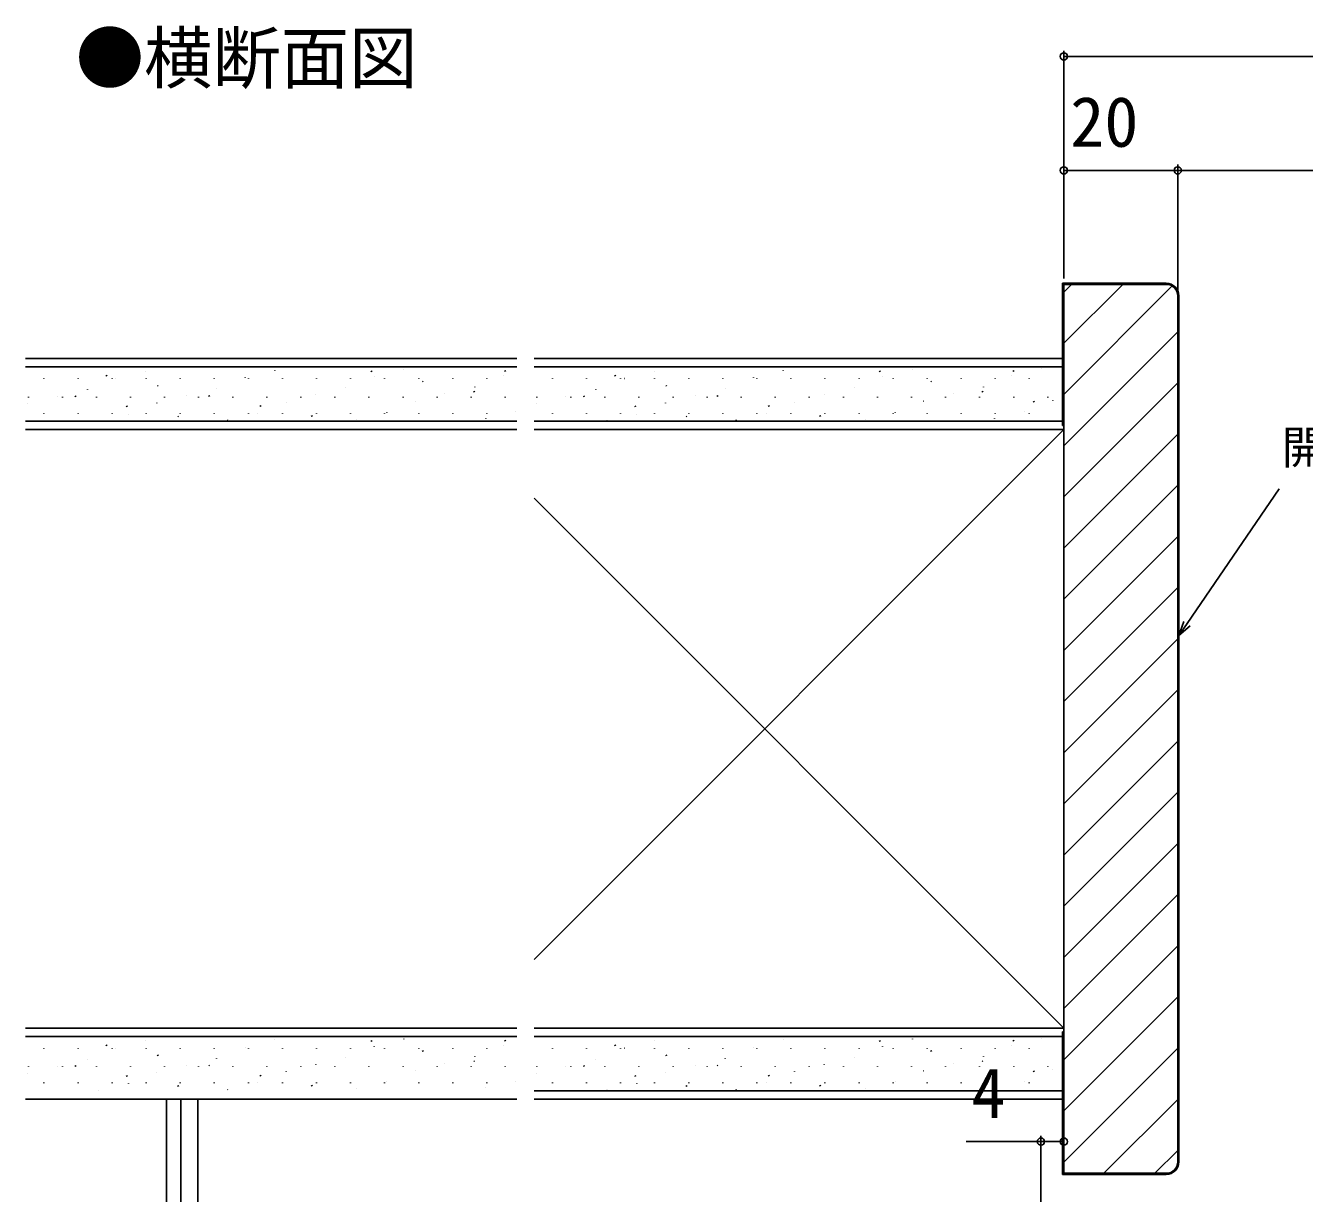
# Model space of a CAD drawing. Units: millimetres, scale not verified. Extents: x -525 to 525, y -784 to 780.
# Drawn here: x -122.5 to 102, y 261 to 465.9 of the extents above; entities that cross this region are included whole.
import ezdxf
from ezdxf.enums import TextEntityAlignment as Align

# ---------------------------------------------------------------- set-up
doc = ezdxf.new("R2010")
doc.units = ezdxf.units.MM
doc.header["$LTSCALE"] = 4
for name, color, linetype in [('0-2_USER1', 3, 'Continuous'), ('0-4_YKK_12', 2, 'Continuous'), ('0-5_YKK_13', 4, 'Continuous'), ('0-7_YKK_D', 6, 'Continuous'), ('0-9_YSS_K', 3, 'Continuous'), ('0-A_YSS_KE', 3, 'Continuous')]:
    doc.layers.add(name, color=color, linetype=linetype)
doc.styles.add('ＭＳ ゴシック', font='')
doc.styles.get('ＭＳ ゴシック').set_extended_font_data('MS Gothic')

msp = doc.modelspace()

# ---------------------------------------------------------------- linework, layer by layer
at = {"layer": '0-4_YKK_12'}
msp.add_line((-95.274, 277.49), (-95.274, 217.99), dxfattribs=at)
at = {"layer": '0-5_YKK_13'}
for p, q in [((-97.774, 216.79), (-97.774, 277.49)), ((-92.274, 216.79), (-92.274, 277.49))]:
    msp.add_line(p, q, dxfattribs=at)
at = {"layer": '0-7_YKK_D'}
for p, q in [((59.726, 421.49), (59.726, 461.49)), ((331.726, 460.49), (59.726, 460.49)), ((59.726, 421.49), (59.726, 441.49)), ((59.726, 440.49), (79.726, 440.49)), ((79.726, 419.49), (79.726, 441.49)), ((79.726, 419.49), (79.726, 441.49)), ((311.726, 440.49), (79.726, 440.49)), ((55.726, 251.994), (55.726, 271.047)), ((59.726, 265.49), (59.726, 271.047))]:
    msp.add_line(p, q, dxfattribs=at)
for points in [[(79.926, 358.847), (81.365, 360.952), (97.551, 384.626)], [(81.929, 360.567), (79.926, 358.847), (80.801, 361.338)], [(59.726, 270.047), (55.726, 270.047), (42.608, 270.047)]]:
    msp.add_lwpolyline(points, dxfattribs=at)
for centre in [(59.726, 460.49), (59.726, 440.49), (79.726, 440.49), (79.726, 440.49), (55.726, 270.047), (59.726, 270.047)]:
    msp.add_circle(centre, 0.637, dxfattribs=at)
at = {"layer": '0-9_YSS_K'}
for p, q in [((59.726, 419.117), (61.099, 420.49)), ((59.726, 410.137), (70.079, 420.49)), ((59.726, 401.157), (78.767, 420.198)), ((59.726, 392.176), (79.726, 412.176)), ((59.726, 407.49), (59.726, 394.99)), ((-122.543, 405.99), (-36.274, 405.99)), ((-108.268, 404.363), (-108.378, 404.53)), ((-101.462, 405.243), (-101.469, 405.262)), ((-78.789, 405.396), (-78.796, 405.415)), ((-61.758, 405.124), (-61.868, 405.291)), ((-61.34, 404.257), (-61.347, 404.276)), ((-56.116, 405.549), (-56.122, 405.568)), ((-38.667, 404.411), (-38.673, 404.43)), ((-38.299, 405.196), (-38.409, 405.363)), ((-33.274, 405.99), (59.726, 405.99)), ((-18.999, 404.363), (-19.11, 404.53)), ((-12.194, 405.243), (-12.2, 405.262)), ((10.48, 405.396), (10.473, 405.415)), ((27.511, 405.124), (27.4, 405.291)), ((27.929, 404.257), (27.922, 404.276)), ((33.153, 405.549), (33.146, 405.568)), ((50.602, 404.411), (50.595, 404.43)), ((50.97, 405.196), (50.86, 405.363)), ((55.826, 405.703), (55.82, 405.722)), ((-119.309, 403.881), (-119.309, 403.981)), ((-113.329, 403.881), (-113.329, 403.981)), ((-111.677, 401.999), (-111.684, 402.018)), ((-107.349, 403.881), (-107.349, 403.981)), ((-106.687, 403.951), (-106.693, 403.97)), ((-101.369, 403.881), (-101.369, 403.981)), ((-99.262, 402.594), (-99.372, 402.761)), ((-95.389, 403.881), (-95.389, 403.981)), ((-89.409, 403.881), (-89.409, 403.981)), ((-89.004, 402.152), (-89.011, 402.171)), ((-84.013, 404.104), (-84.02, 404.123)), ((-83.429, 403.881), (-83.429, 403.981)), ((-77.449, 403.881), (-77.449, 403.981)), ((-71.469, 403.881), (-71.469, 403.981)), ((-66.331, 402.306), (-66.337, 402.324)), ((-65.489, 403.881), (-65.489, 403.981)), ((-59.509, 403.881), (-59.509, 403.981)), ((-53.529, 403.881), (-53.529, 403.981)), ((-52.752, 403.355), (-52.862, 403.522)), ((-47.549, 403.881), (-47.549, 403.981)), ((-43.657, 402.459), (-43.664, 402.478)), ((-41.569, 403.881), (-41.569, 403.981)), ((-30.04, 403.881), (-30.04, 403.981)), ((-24.06, 403.881), (-24.06, 403.981)), ((-22.409, 401.999), (-22.415, 402.018)), ((-18.08, 403.881), (-18.08, 403.981)), ((-17.418, 403.951), (-17.425, 403.97)), ((-12.1, 403.881), (-12.1, 403.981)), ((-9.993, 402.594), (-10.103, 402.761)), ((-6.12, 403.881), (-6.12, 403.981)), ((-0.14, 403.881), (-0.14, 403.981)), ((0.265, 402.152), (0.258, 402.171)), ((5.255, 404.104), (5.249, 404.123)), ((5.84, 403.881), (5.84, 403.981)), ((11.82, 403.881), (11.82, 403.981)), ((17.8, 403.881), (17.8, 403.981)), ((22.938, 402.306), (22.931, 402.324)), ((23.78, 403.881), (23.78, 403.981)), ((29.76, 403.881), (29.76, 403.981)), ((35.74, 403.881), (35.74, 403.981)), ((36.517, 403.355), (36.407, 403.522)), ((41.72, 403.881), (41.72, 403.981)), ((45.611, 402.459), (45.605, 402.478)), ((47.7, 403.881), (47.7, 403.981)), ((53.68, 403.881), (53.68, 403.981)), ((59.66, 403.881), (59.66, 403.981)), ((59.726, 383.196), (79.726, 403.196)), ((-122.059, 400.651), (-122.059, 400.751)), ((-116.935, 400.801), (-116.942, 400.82)), ((-116.079, 400.651), (-116.079, 400.751)), ((-113.714, 400.754), (-113.825, 400.92)), ((-110.099, 400.651), (-110.099, 400.751)), ((-104.119, 400.651), (-104.119, 400.751)), ((-99.486, 399.662), (-99.493, 399.681)), ((-98.139, 400.651), (-98.139, 400.751)), ((-94.262, 400.954), (-94.269, 400.973)), ((-92.159, 400.651), (-92.159, 400.751)), ((-90.255, 400.826), (-90.366, 400.992)), ((-86.179, 400.651), (-86.179, 400.751)), ((-80.199, 400.651), (-80.199, 400.751)), ((-76.813, 399.816), (-76.82, 399.835)), ((-74.219, 400.651), (-74.219, 400.751)), ((-71.589, 401.108), (-71.595, 401.127)), ((-68.239, 400.651), (-68.239, 400.751)), ((-62.259, 400.651), (-62.259, 400.751)), ((-56.279, 400.651), (-56.279, 400.751)), ((-54.14, 399.969), (-54.146, 399.988)), ((-50.299, 400.651), (-50.299, 400.751)), ((-48.915, 401.261), (-48.922, 401.28)), ((-44.319, 400.651), (-44.319, 400.751)), ((-43.745, 401.587), (-43.856, 401.753)), ((-38.339, 400.651), (-38.339, 400.751)), ((-32.79, 400.651), (-32.79, 400.751)), ((-27.666, 400.801), (-27.673, 400.82)), ((-26.81, 400.651), (-26.81, 400.751)), ((-24.446, 400.754), (-24.556, 400.92)), ((-20.83, 400.651), (-20.83, 400.751)), ((-14.85, 400.651), (-14.85, 400.751)), ((-10.218, 399.662), (-10.224, 399.681)), ((-8.87, 400.651), (-8.87, 400.751)), ((-4.993, 400.954), (-5, 400.973)), ((-2.89, 400.651), (-2.89, 400.751)), ((-0.986, 400.826), (-1.097, 400.992)), ((3.09, 400.651), (3.09, 400.751)), ((9.07, 400.651), (9.07, 400.751)), ((12.456, 399.816), (12.449, 399.835)), ((15.05, 400.651), (15.05, 400.751)), ((17.68, 401.108), (17.674, 401.127)), ((21.03, 400.651), (21.03, 400.751)), ((27.01, 400.651), (27.01, 400.751)), ((32.99, 400.651), (32.99, 400.751)), ((35.129, 399.969), (35.122, 399.988)), ((38.97, 400.651), (38.97, 400.751)), ((40.354, 401.261), (40.347, 401.28)), ((44.95, 400.651), (44.95, 400.751)), ((45.524, 401.587), (45.413, 401.753)), ((50.93, 400.651), (50.93, 400.751)), ((54.53, 399.818), (54.42, 399.984)), ((56.91, 400.651), (56.91, 400.751)), ((57.802, 400.122), (57.796, 400.141)), ((-122.16, 399.509), (-122.166, 399.528)), ((-119.309, 397.801), (-119.309, 397.901)), ((-113.329, 397.801), (-113.329, 397.901)), ((-107.349, 397.801), (-107.349, 397.901)), ((-104.708, 398.985), (-104.818, 399.152)), ((-104.477, 397.711), (-104.484, 397.729)), ((-101.369, 397.801), (-101.369, 397.901)), ((-95.389, 397.801), (-95.389, 397.901)), ((-89.409, 397.801), (-89.409, 397.901)), ((-83.429, 397.801), (-83.429, 397.901)), ((-81.804, 397.864), (-81.81, 397.883)), ((-81.249, 399.057), (-81.359, 399.223)), ((-77.449, 397.801), (-77.449, 397.901)), ((-72.242, 397.288), (-72.353, 397.455)), ((-71.469, 397.801), (-71.469, 397.901)), ((-65.489, 397.801), (-65.489, 397.901)), ((-59.509, 397.801), (-59.509, 397.901)), ((-59.13, 398.017), (-59.137, 398.036)), ((-53.529, 397.801), (-53.529, 397.901)), ((-47.549, 397.801), (-47.549, 397.901)), ((-41.569, 397.801), (-41.569, 397.901)), ((-36.457, 398.17), (-36.464, 398.189)), ((-32.891, 399.509), (-32.898, 399.528)), ((-30.04, 397.801), (-30.04, 397.901)), ((-24.06, 397.801), (-24.06, 397.901)), ((-18.08, 397.801), (-18.08, 397.901)), ((-15.439, 398.985), (-15.55, 399.152)), ((-15.208, 397.711), (-15.215, 397.729)), ((-12.1, 397.801), (-12.1, 397.901)), ((-6.12, 397.801), (-6.12, 397.901)), ((-0.14, 397.801), (-0.14, 397.901)), ((5.84, 397.801), (5.84, 397.901)), ((7.465, 397.864), (7.458, 397.883)), ((8.02, 399.057), (7.91, 399.223)), ((11.82, 397.801), (11.82, 397.901)), ((17.026, 397.288), (16.916, 397.455)), ((17.8, 397.801), (17.8, 397.901)), ((23.78, 397.801), (23.78, 397.901)), ((29.76, 397.801), (29.76, 397.901)), ((30.138, 398.017), (30.132, 398.036)), ((35.74, 397.801), (35.74, 397.901)), ((41.72, 397.801), (41.72, 397.901)), ((47.7, 397.801), (47.7, 397.901)), ((52.812, 398.17), (52.805, 398.189)), ((53.68, 397.801), (53.68, 397.901)), ((59.593, 398.337), (59.593, 398.137)), ((-36.274, 396.49), (-122.543, 396.49)), ((-109.735, 396.513), (-109.741, 396.532)), ((-95.702, 397.216), (-95.812, 397.383)), ((-87.061, 396.666), (-87.068, 396.685)), ((-64.388, 396.819), (-64.395, 396.838)), ((-41.715, 396.973), (-41.721, 396.992)), ((59.726, 396.49), (-33.274, 396.49)), ((-20.466, 396.513), (-20.473, 396.532)), ((-6.433, 397.216), (-6.543, 397.383)), ((2.207, 396.666), (2.201, 396.685)), ((24.881, 396.819), (24.874, 396.838)), ((47.554, 396.973), (47.547, 396.992)), ((59.726, 394.99), (-33.274, 301.99)), ((59.726, 374.216), (79.726, 394.216)), ((59.726, 365.236), (79.726, 385.236)), ((-33.274, 382.99), (59.726, 289.99)), ((59.726, 356.255), (79.726, 376.255)), ((59.726, 347.275), (79.726, 367.275)), ((59.726, 338.295), (79.726, 358.295)), ((59.726, 329.315), (79.726, 349.315)), ((59.726, 320.334), (79.726, 340.334)), ((59.726, 311.354), (79.726, 331.354)), ((59.726, 302.374), (79.726, 322.374)), ((59.726, 293.394), (79.726, 313.394)), ((59.726, 284.413), (79.726, 304.413)), ((59.726, 275.433), (79.726, 295.433)), ((59.726, 289.99), (59.726, 277.49)), ((-122.543, 288.49), (-36.274, 288.49)), ((-101.462, 287.743), (-101.469, 287.762)), ((-78.789, 287.896), (-78.796, 287.915)), ((-61.758, 287.624), (-61.868, 287.791)), ((-56.116, 288.049), (-56.122, 288.068)), ((-38.299, 287.696), (-38.409, 287.863)), ((-33.274, 288.49), (59.726, 288.49)), ((-12.194, 287.743), (-12.2, 287.762)), ((10.48, 287.896), (10.473, 287.915)), ((27.511, 287.624), (27.4, 287.791)), ((33.153, 288.049), (33.146, 288.068)), ((50.97, 287.696), (50.86, 287.863)), ((55.826, 288.203), (55.82, 288.222)), ((-119.309, 286.381), (-119.309, 286.481)), ((-113.329, 286.381), (-113.329, 286.481)), ((-108.268, 286.863), (-108.378, 287.03)), ((-107.349, 286.381), (-107.349, 286.481)), ((-106.687, 286.451), (-106.693, 286.47)), ((-101.369, 286.381), (-101.369, 286.481)), ((-99.262, 285.094), (-99.372, 285.261)), ((-95.389, 286.381), (-95.389, 286.481)), ((-89.409, 286.381), (-89.409, 286.481)), ((-84.013, 286.604), (-84.02, 286.623)), ((-83.429, 286.381), (-83.429, 286.481)), ((-77.449, 286.381), (-77.449, 286.481)), ((-71.469, 286.381), (-71.469, 286.481)), ((-65.489, 286.381), (-65.489, 286.481)), ((-61.34, 286.757), (-61.347, 286.776)), ((-59.509, 286.381), (-59.509, 286.481)), ((-53.529, 286.381), (-53.529, 286.481)), ((-52.752, 285.855), (-52.862, 286.022)), ((-47.549, 286.381), (-47.549, 286.481)), ((-41.569, 286.381), (-41.569, 286.481)), ((-38.667, 286.911), (-38.673, 286.93)), ((-30.04, 286.381), (-30.04, 286.481)), ((-24.06, 286.381), (-24.06, 286.481)), ((-18.999, 286.863), (-19.11, 287.03)), ((-18.08, 286.381), (-18.08, 286.481)), ((-17.418, 286.451), (-17.425, 286.47)), ((-12.1, 286.381), (-12.1, 286.481)), ((-9.993, 285.094), (-10.103, 285.261)), ((-6.12, 286.381), (-6.12, 286.481)), ((-0.14, 286.381), (-0.14, 286.481)), ((5.255, 286.604), (5.249, 286.623)), ((5.84, 286.381), (5.84, 286.481)), ((11.82, 286.381), (11.82, 286.481)), ((17.8, 286.381), (17.8, 286.481)), ((23.78, 286.381), (23.78, 286.481)), ((27.929, 286.757), (27.922, 286.776)), ((29.76, 286.381), (29.76, 286.481)), ((35.74, 286.381), (35.74, 286.481)), ((36.517, 285.855), (36.407, 286.022)), ((41.72, 286.381), (41.72, 286.481)), ((47.7, 286.381), (47.7, 286.481)), ((50.602, 286.911), (50.595, 286.93)), ((53.68, 286.381), (53.68, 286.481)), ((59.66, 286.381), (59.66, 286.481)), ((59.726, 266.453), (79.726, 286.453)), ((-122.059, 283.151), (-122.059, 283.251)), ((-116.935, 283.301), (-116.942, 283.32)), ((-116.079, 283.151), (-116.079, 283.251)), ((-113.714, 283.254), (-113.825, 283.42)), ((-111.677, 284.499), (-111.684, 284.518)), ((-110.099, 283.151), (-110.099, 283.251)), ((-104.119, 283.151), (-104.119, 283.251)), ((-98.139, 283.151), (-98.139, 283.251)), ((-94.262, 283.454), (-94.269, 283.473)), ((-92.159, 283.151), (-92.159, 283.251)), ((-90.255, 283.326), (-90.366, 283.492)), ((-89.004, 284.652), (-89.011, 284.671)), ((-86.179, 283.151), (-86.179, 283.251)), ((-80.199, 283.151), (-80.199, 283.251)), ((-74.219, 283.151), (-74.219, 283.251)), ((-71.589, 283.608), (-71.595, 283.627)), ((-68.239, 283.151), (-68.239, 283.251)), ((-66.331, 284.806), (-66.337, 284.824)), ((-62.259, 283.151), (-62.259, 283.251)), ((-56.279, 283.151), (-56.279, 283.251)), ((-50.299, 283.151), (-50.299, 283.251)), ((-48.915, 283.761), (-48.922, 283.78)), ((-44.319, 283.151), (-44.319, 283.251)), ((-43.745, 284.087), (-43.856, 284.253)), ((-43.657, 284.959), (-43.664, 284.978)), ((-38.339, 283.151), (-38.339, 283.251)), ((-32.79, 283.151), (-32.79, 283.251)), ((-27.666, 283.301), (-27.673, 283.32)), ((-26.81, 283.151), (-26.81, 283.251)), ((-24.446, 283.254), (-24.556, 283.42)), ((-22.409, 284.499), (-22.415, 284.518)), ((-20.83, 283.151), (-20.83, 283.251)), ((-14.85, 283.151), (-14.85, 283.251)), ((-8.87, 283.151), (-8.87, 283.251)), ((-4.993, 283.454), (-5, 283.473)), ((-2.89, 283.151), (-2.89, 283.251)), ((-0.986, 283.326), (-1.097, 283.492)), ((0.265, 284.652), (0.258, 284.671)), ((3.09, 283.151), (3.09, 283.251)), ((9.07, 283.151), (9.07, 283.251)), ((15.05, 283.151), (15.05, 283.251)), ((17.68, 283.608), (17.674, 283.627)), ((21.03, 283.151), (21.03, 283.251)), ((22.938, 284.806), (22.931, 284.824)), ((27.01, 283.151), (27.01, 283.251)), ((32.99, 283.151), (32.99, 283.251)), ((38.97, 283.151), (38.97, 283.251)), ((40.354, 283.761), (40.347, 283.78)), ((44.95, 283.151), (44.95, 283.251)), ((45.524, 284.087), (45.413, 284.253)), ((45.611, 284.959), (45.605, 284.978)), ((50.93, 283.151), (50.93, 283.251)), ((56.91, 283.151), (56.91, 283.251)), ((-122.16, 282.009), (-122.166, 282.028)), ((-104.708, 281.485), (-104.818, 281.652)), ((-99.486, 282.162), (-99.493, 282.181)), ((-81.249, 281.557), (-81.359, 281.723)), ((-76.813, 282.316), (-76.82, 282.335)), ((-54.14, 282.469), (-54.146, 282.488)), ((-36.457, 280.67), (-36.464, 280.689)), ((-32.891, 282.009), (-32.898, 282.028)), ((-15.439, 281.485), (-15.55, 281.652)), ((-10.218, 282.162), (-10.224, 282.181)), ((8.02, 281.557), (7.91, 281.723)), ((12.456, 282.316), (12.449, 282.335)), ((35.129, 282.469), (35.122, 282.488)), ((52.812, 280.67), (52.805, 280.689)), ((54.53, 282.318), (54.42, 282.484)), ((57.802, 282.622), (57.796, 282.641)), ((-119.309, 280.301), (-119.309, 280.401)), ((-113.329, 280.301), (-113.329, 280.401)), ((-109.735, 279.013), (-109.741, 279.032)), ((-107.349, 280.301), (-107.349, 280.401)), ((-104.477, 280.211), (-104.484, 280.229)), ((-101.369, 280.301), (-101.369, 280.401)), ((-95.702, 279.716), (-95.812, 279.883)), ((-95.389, 280.301), (-95.389, 280.401)), ((-89.409, 280.301), (-89.409, 280.401)), ((-87.061, 279.166), (-87.068, 279.185)), ((-83.429, 280.301), (-83.429, 280.401)), ((-81.804, 280.364), (-81.81, 280.383)), ((-77.449, 280.301), (-77.449, 280.401)), ((-72.242, 279.788), (-72.353, 279.955)), ((-71.469, 280.301), (-71.469, 280.401)), ((-65.489, 280.301), (-65.489, 280.401)), ((-64.388, 279.319), (-64.395, 279.338)), ((-59.509, 280.301), (-59.509, 280.401)), ((-59.13, 280.517), (-59.137, 280.536)), ((-53.529, 280.301), (-53.529, 280.401)), ((-47.549, 280.301), (-47.549, 280.401)), ((-41.715, 279.473), (-41.721, 279.492)), ((-41.569, 280.301), (-41.569, 280.401)), ((59.726, 278.99), (-33.274, 278.99)), ((-30.04, 280.301), (-30.04, 280.401)), ((-24.06, 280.301), (-24.06, 280.401)), ((-20.466, 279.013), (-20.473, 279.032)), ((-18.08, 280.301), (-18.08, 280.401)), ((-15.208, 280.211), (-15.215, 280.229)), ((-12.1, 280.301), (-12.1, 280.401)), ((-6.433, 279.716), (-6.543, 279.883)), ((-6.12, 280.301), (-6.12, 280.401)), ((-0.14, 280.301), (-0.14, 280.401)), ((2.207, 279.166), (2.201, 279.185)), ((5.84, 280.301), (5.84, 280.401)), ((7.465, 280.364), (7.458, 280.383)), ((11.82, 280.301), (11.82, 280.401)), ((17.026, 279.788), (16.916, 279.955)), ((17.8, 280.301), (17.8, 280.401)), ((23.78, 280.301), (23.78, 280.401)), ((24.881, 279.319), (24.874, 279.338)), ((29.76, 280.301), (29.76, 280.401)), ((30.138, 280.517), (30.132, 280.536)), ((35.74, 280.301), (35.74, 280.401)), ((41.72, 280.301), (41.72, 280.401)), ((47.554, 279.473), (47.547, 279.492)), ((47.7, 280.301), (47.7, 280.401)), ((53.68, 280.301), (53.68, 280.401)), ((66.743, 264.49), (79.726, 277.473)), ((75.724, 264.49), (79.726, 268.492))]:
    msp.add_line(p, q, dxfattribs=at)
at = {"layer": '0-A_YSS_KE'}
for p, q in [((79.726, 266.49), (79.726, 418.49)), ((79.926, 266.49), (79.926, 418.49)), ((-36.274, 407.49), (-122.543, 407.49)), ((59.726, 407.49), (-33.274, 407.49)), ((59.726, 407.49), (59.726, 394.99)), ((59.726, 277.99), (59.726, 406.99)), ((59.526, 395.69), (59.726, 395.69)), ((-36.274, 394.99), (-122.543, 394.99)), ((59.726, 394.99), (-33.274, 394.99)), ((59.726, 289.99), (59.726, 394.99)), ((-36.274, 289.99), (-122.543, 289.99)), ((59.726, 289.99), (-33.274, 289.99)), ((59.726, 289.99), (59.726, 277.49)), ((59.726, 289.29), (59.526, 289.29)), ((-122.543, 277.49), (-36.274, 277.49)), ((-33.274, 277.49), (59.726, 277.49))]:
    msp.add_line(p, q, dxfattribs=at)
for points in [[(77.726, 420.69), (59.526, 420.69), (59.526, 395.69)], [(77.726, 420.49), (59.726, 420.49), (59.726, 264.49), (77.726, 264.49)], [(59.526, 289.29), (59.526, 264.29), (77.726, 264.29)]]:
    msp.add_lwpolyline(points, dxfattribs=at)
for centre, radius, start, end in [((77.726, 418.49), 2.2, 0, 90), ((77.726, 418.49), 2, 0, 90), ((77.726, 266.49), 2, 270, 0), ((77.726, 266.49), 2.2, 270, 360)]:
    msp.add_arc(centre, radius, start, end, dxfattribs=at)

# ---------------------------------------------------------------- texts
at = {"layer": '0-2_USER1', "style": 'ＭＳ ゴシック'}
msp.add_text('●横断面図', height=8.798, dxfattribs=at).set_placement((-113.747, 453.175), align=Align.BOTTOM_LEFT)
at = {"layer": '0-7_YKK_D', "style": 'ＭＳ ゴシック'}
for s, height, p in [('20', 8.798, (60.862, 441.99)), ('開放枠セット', 5.865, (97.96, 387.217)), ('4', 8.798, (43.494, 271.547))]:
    msp.add_text(s, height=height, dxfattribs=at).set_placement(p, align=Align.BOTTOM_LEFT)

doc.saveas('drawing.dxf')
